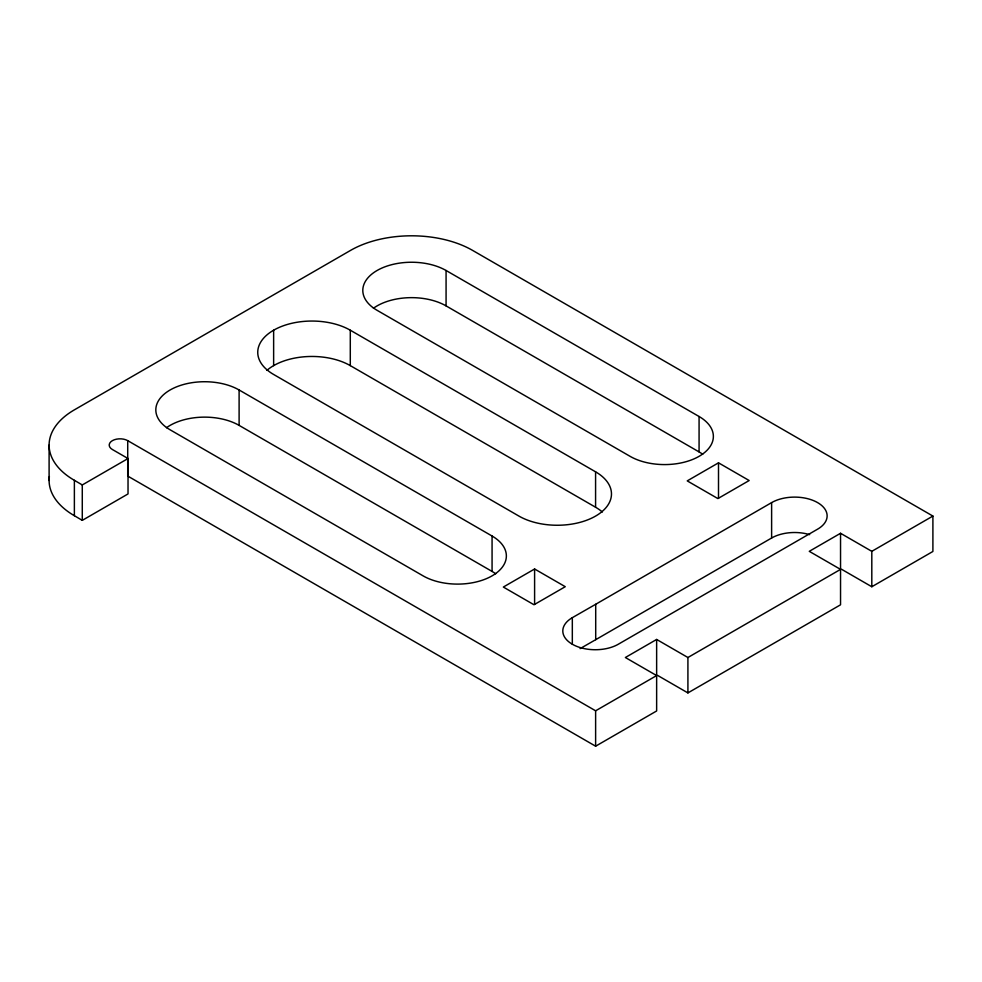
<?xml version="1.0" encoding="UTF-8"?>
<svg xmlns="http://www.w3.org/2000/svg" width="982" height="982" viewBox="0 0 982 982"><rect width="100%" height="100%" fill="white"/><g stroke="black" fill="none" stroke-linecap="round" stroke-linejoin="round"><path stroke-width="1.47" d="M82.279 520.362L82.279 484.948L128.028 458.533L128.028 493.934L82.279 520.362L74.374 515.71A86.293 49.824 0 0 1 49.37 476.577M534.601 568.995L503.336 587.052L533.987 604.752L565.264 586.696L534.601 568.995L534.601 604.396M718.505 462.829L687.228 480.885L717.891 498.586L749.168 480.529L718.505 462.829L718.505 498.23M595.706 604.274L771.619 502.612A32.516 18.781 0 0 1 817.613 502.612A32.516 18.781 0 0 1 817.613 529.163L618.316 644.229A32.516 18.781 0 0 1 572.322 644.229A32.516 18.781 0 0 1 572.322 617.678L595.706 604.274L595.706 639.675L580.117 648.611M595.706 639.675L771.619 538.013A32.516 18.781 0 0 1 809.647 534.638M656.639 639.454L656.639 674.855L687.916 692.911L840.543 604.802L840.543 569.388L687.916 657.51L656.639 639.454L625.362 657.51L656.639 675.567L656.639 710.968L595.62 746.197L127.721 476.061L127.721 440.648A10.839 6.26 0 0 0 112.39 440.648A10.839 6.26 0 0 0 112.39 449.51L128.028 458.533M840.543 533.275L840.543 568.688L871.807 586.745L932.9 551.467L932.9 516.066L871.807 551.332L840.543 533.275L809.266 551.332L840.543 569.388M127.721 440.648L595.62 710.796L656.639 675.567M932.9 516.066L472.6 250.398A86.293 49.824 0 0 0 350.562 250.398L74.374 409.85A86.293 49.824 0 0 0 74.374 480.308L74.374 515.71M446.073 270.492L699.074 416.503A48.781 28.159 0 0 1 699.074 456.335A48.781 28.159 0 0 1 630.088 456.335L377.088 310.312A48.781 28.159 0 0 1 377.088 270.492A48.781 28.159 0 0 1 446.073 270.492L446.073 305.893L699.074 451.916A48.781 28.159 0 0 1 702.719 454.261M350.292 330.21L595.583 471.826A54.206 31.289 0 0 1 595.583 516.09A54.206 31.289 0 0 1 518.938 516.09L273.634 374.473A54.206 31.289 0 0 1 273.634 330.21A54.206 31.289 0 0 1 350.292 330.21L350.292 365.623L595.583 507.24A54.206 31.289 0 0 1 602.334 511.99M239.105 389.977L492.068 536.025A48.781 28.159 0 0 1 492.068 575.857A48.781 28.159 0 0 1 423.082 575.857L170.119 429.809A48.781 28.159 0 0 1 170.119 389.977A48.781 28.159 0 0 1 239.105 389.977L239.105 425.378L492.068 571.426A48.781 28.159 0 0 1 495.714 573.783M74.374 480.308L82.279 484.948M871.807 551.332L871.807 586.745M771.619 502.612L771.619 538.013M699.074 416.503L699.074 451.916M687.916 657.51L687.916 692.911M595.583 471.826L595.583 507.24M595.62 710.796L595.62 746.197M572.322 617.678L572.322 644.229M492.068 536.025L492.068 571.426M273.634 330.21L273.634 365.623M49.1 445.079L49.1 480.48M266.895 370.361A54.206 31.289 0 0 1 350.292 365.623M166.474 427.735A48.781 28.159 0 0 1 239.105 425.378M373.442 308.25A48.781 28.159 0 0 1 446.073 305.893"/></g></svg>
